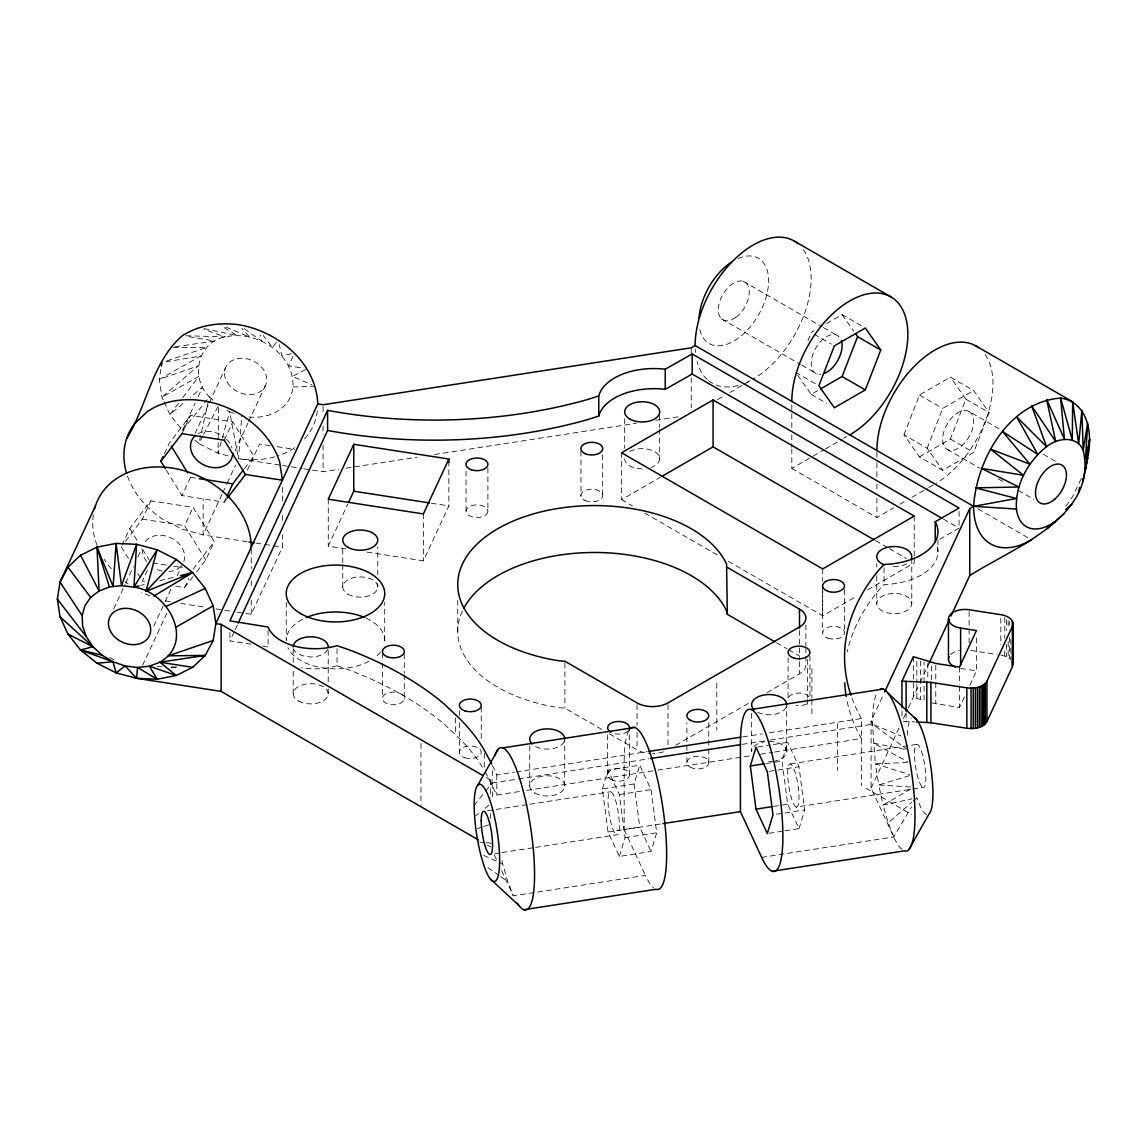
<?xml version="1.0" encoding="UTF-8"?>
<svg xmlns="http://www.w3.org/2000/svg" width="1147" height="1147" viewBox="0 0 1147 1147"><rect width="100%" height="100%" fill="white"/><g stroke="black" fill="none" stroke-linecap="round" stroke-linejoin="round"><path stroke-width="0.75" stroke-dasharray="5 3.75" d="M268.083 630.406L268.083 647.152L261.645 645.79M286.248 602.204L286.248 640.413A49.235 28.417 0 0 1 304.787 618.19M293.202 693.806L293.202 669.49M293.202 662.536L293.202 646.908M328.214 693.806L328.214 688.587M328.214 681.648L328.214 646.908M482.428 767.128A292.069 168.623 0 0 0 455.373 734.654L444.09 724.029A347.426 200.582 0 0 0 350.179 670.321L337.06 665.762L337.06 647.338M342.752 587.035L342.752 564.453M342.752 562.718L342.752 547.076M377.764 587.035L377.764 583.551M377.764 574.876L377.764 547.076M384.718 640.413L384.718 602.204M457.739 631.438L457.739 600.168M529.742 785.881L529.742 745.937M564.74 785.881L564.74 738.983M607.638 774.842L607.638 734.783M629.517 774.842L629.517 727.815M686.895 762.583L686.895 752.16M686.895 750.425L686.895 722.639M708.774 762.583L708.774 719.155M751.658 713.334L751.658 751.543A17.506 10.108 0 0 1 752.246 748.934M786.67 751.543L786.67 704.659M274.864 456.836A82.054 64.719 24.9 0 1 238.533 458.671L241.788 415.888M160.895 369.262L159.275 379.413L161.971 397.163L163.419 400.332M248.899 417.035A49.235 38.826 24.9 0 0 293.015 386.983C294.191 353.319 256.139 329.763 225.228 336.946C197.399 341.892 190.015 378.295 209.385 396.862L198.904 443.559L218.016 453.208L229.988 456.391M602.376 788.878L608.039 770.124L639.739 765.221L651.066 789.623L656.729 832.779L651.066 851.518L619.366 856.422L608.039 832.019L602.376 788.878L634.076 783.96L639.739 765.221M619.366 856.422L625.029 837.683L619.366 794.541L608.039 770.124M784.921 830.815L799.015 828.636L787.688 804.233L782.025 761.078L787.688 742.338L771.831 744.79M799.015 828.636L804.678 809.882L799.015 766.741L787.688 742.338M807.932 340.788L811.158 332.487L814.241 330.694M903.979 434.885L919.464 395.012L950.404 377.148L973.617 390.539L989.087 412.562L973.617 452.434L942.662 470.299L919.464 456.893L903.979 434.885L927.192 448.291L942.662 470.299M927.192 448.291L942.662 408.404L973.617 390.539M919.464 456.893L950.404 439.029L965.874 399.156L950.404 377.148M121.94 545.284L129.726 528.509L150.859 500.838L193.126 507.375L214.26 541.642L205.772 559.951L196.266 572.382M164.408 453.725L169.355 443.057L190.502 415.372L232.769 421.91L253.903 456.148L245.415 474.471M125.467 541.284L142.371 519.132L150.859 500.838M182.015 433.652L190.502 415.372M147.318 570.346L142.371 581.027L145.898 581.572M226.389 499.404L224.267 502.171L182 495.59L190.488 477.295L188.653 474.328M205.772 559.951L184.638 525.684L193.126 507.375M224.282 440.204L232.769 421.91M142.615 665.332L167.476 611.781M221.973 494.371L203.148 534.932L182.674 529.326L163.519 519.749A82.054 64.719 24.9 0 1 126.6 473.353M222.719 492.751L226.489 484.636M227.235 483.002L235.522 465.152M175.835 586.203L184.638 587.565L188.882 578.418M224.267 502.171L226.389 497.597M251.064 644.17L229.902 640.944L234.418 631.223M235.164 629.603L237.429 624.757M245.96 613.487L251.25 614.305L282.406 547.191L282.406 534.86M345.892 548.84L328.271 546.115L347.77 504.121M367.026 552.108L423.386 560.826L448.864 505.913L448.864 462.499M901.872 849.368A82.054 17.334 81.2 0 1 893.742 836.952L871.089 788.147L871.089 721.148L883.893 693.562M871.089 788.147L900.467 724.875M903.392 718.567L907.664 709.376M908.367 707.842L919.364 684.157M920.109 682.537L929.142 663.095M931.579 702.867L959.494 707.527L964.656 696.387M969.832 685.246L976.47 670.923L976.47 635.796M164.136 401.909L169.899 414.554L182.488 430.369L195.176 403.07M198.173 396.647L202.646 387.012L190.359 397.335M194.976 433.638L208.582 404.389M209.328 402.769L225.199 368.631M113.668 608.971L124.994 584.612M125.754 582.991L133.31 566.747M137.841 557.012L141.611 548.897M235.063 450.828L247.895 423.2M248.655 421.58L266.032 384.202M153.741 626.176L164.308 603.437M165.068 601.817L171.104 588.827M177.154 575.837L181.685 566.102M293.073 356.187L288.571 365.836L303.783 368.259M1081.105 478.944L1072.66 496.536L1064.645 508.264M202.847 435.917L198.904 443.559L194.804 440.262M203.636 434.383L218.604 405.321L218.016 453.208L229.644 411.816L226.891 410.196M761.651 857.383L893.742 836.952L911.578 806.828M276.312 342.365L272.628 347.512L263.222 335.483M178.473 403.257L169.899 414.554L184.911 401.923M182.76 397.608L198.832 376.431L161.971 397.163L198.216 365.85L159.275 379.413L200.811 356L165.512 361.893M244.383 468.621L253.903 456.148L259.566 443.961L270.133 445.61M193.126 569.256L214.26 541.642M184.638 587.565L195.205 573.758M182.488 430.369L207.148 399.658M474.141 805.438L484.694 792.262M485.74 790.957L492.077 783.043A82.054 17.334 81.2 0 1 492.794 767.271M937.228 546.703A56.719 32.747 0 0 1 884.079 584.511L878.932 589.988A347.426 200.582 0 0 0 847.318 651.797M893.742 836.952L888.251 822.829L911.722 802.341M913.026 801.208L916.926 797.796L916.052 794.756M475.89 815.718L478.485 813.596M484.995 808.305L488.894 805.122M910.775 788.978L883.118 805.094L888.251 822.829M826.629 323.554L842.099 314.622L863.763 327.124M717.549 399.6L723.743 396.03M729.922 392.46L742.31 385.306M743.844 384.417L750.038 380.847M621.559 452.778L621.559 499.676L660.342 477.295M797.609 375.112L811.158 394.367L818.886 389.908M791.817 448.993L791.817 468.392L811.66 456.922M813.194 456.047L823.876 449.868M825.41 448.993L842.199 439.301M843.719 438.412L846.773 436.649M791.817 468.392L876.91 517.512L893.699 507.82M899.807 504.293L905.915 500.766M912.023 497.239L927.292 488.421M928.826 487.547L934.934 484.02M728.316 561.313L822.7 615.81L856.823 596.11M867.677 589.845L914.216 562.976L914.216 557.757M675.712 745.335L749.98 702.451M766.999 692.63L799.488 673.863A21.879 12.631 0 0 0 805.151 661.661M939.694 539.276L959.078 528.136M305.69 369.549L292.385 376.402L311.841 384.775M477.439 828.664L482.213 827.03M483.805 826.485L490.156 824.306M166.917 360.832L206.474 347.527L173.383 347.555M909.485 775.659L878.731 784.978L883.118 805.094L911.865 798.886M140.809 585.429L144.278 584.569M159.82 580.726L175.376 576.884M291.395 353.72L281.832 355.971L279.266 344.645M312.5 470.112L323.067 471.747L339.01 469.281M346.079 468.191L416.891 457.237M434.584 454.499L636.37 423.272M655.84 420.261L678.852 416.705M492.479 765.551L496.794 774.928L514.501 772.189M516.265 771.917L647.238 751.658M742.812 736.876L762.268 733.865M769.35 732.775L861.383 718.538L861.383 785.523M486.013 777.308L490.658 780.003L492.077 783.043L516.723 779.229M518.487 778.956L648.829 758.798M742.166 744.36L768.59 740.274M770.354 740.001L872.509 724.201L901.069 736.001M757.751 746.969L770.081 745.063M485.253 771.745L496.794 795.029L519.806 791.473M526.889 790.383L656.084 770.397M657.848 770.11L749.88 755.873M760.504 754.239L772.892 752.317M774.655 752.045L861.383 738.625A347.426 200.582 0 0 1 846.515 698.236M766.167 763.529L782.025 761.078M487.575 810.771L528.093 804.506M529.857 804.233L610.864 791.702M790.512 763.916L917.328 744.288M619.366 794.541L651.066 789.623M769.078 771.372L776.118 770.282M777.881 770.01L799.015 766.741M608.039 832.019L639.739 827.116L651.066 851.518M773.594 806.413L787.688 804.233M628.9 730.639A82.054 17.334 81.2 0 0 624.169 762.612L624.169 829.611L661.159 823.89M495.002 853.655L500.293 852.838M502.056 852.565L533.756 847.662M535.52 847.389L616.527 834.844A21.879 4.631 81.2 0 0 616.527 803.904A21.879 4.631 81.2 0 0 608.039 801.079A21.879 4.631 81.2 0 0 616.527 834.844M796.176 807.058A21.879 4.631 81.2 0 0 796.176 776.118A21.879 4.631 81.2 0 0 787.688 773.279A21.879 4.631 81.2 0 0 796.176 807.058L922.991 787.444A21.879 4.631 81.2 0 0 922.991 756.49A21.879 4.631 81.2 0 0 914.503 753.665A21.879 4.631 81.2 0 0 922.991 787.444M625.029 837.683L656.729 832.779M776.49 814.255L804.678 809.882M769.078 833.267L783.157 831.088M501.612 870.616L513.311 895.807L645.403 875.362A82.054 17.334 81.2 0 0 653.532 887.778M175.075 346.795L214.804 341.032L185.886 336.2M907.377 762.526L875.347 763.83L872.509 724.201A82.054 17.334 81.2 0 1 877.24 692.229M293.015 386.983L313.389 386.238M903.349 721.621L914.747 721.907M171.319 667.396L178.416 667.382M157.11 666.622L162.444 666.722M171.319 666.909L178.43 667.052M186.043 335.741L225.228 336.946L203.836 329.289M910.345 786.971L878.731 784.978L875.347 763.83L909.499 774.598M601.731 729.42L564.898 708.143L559.091 707.699A136.751 78.957 0 0 1 462.399 611.007M479.575 842.07L484.679 842.543M486.385 842.701L493.196 843.346M277.173 446.699L294.793 449.423M240.297 458.943L280.8 465.209M282.563 465.481L289.603 466.571M291.367 466.843L301.933 468.478M303.697 468.75L310.737 469.84M431.258 503.189L448.864 505.913M190.488 477.295L197.528 478.385M142.371 519.132L184.638 525.684M970.878 650.435L997.302 654.521M247.179 541.742L203.148 534.932L203.148 498.888M255.982 543.105L263.036 544.194M264.799 544.467L271.839 545.556M273.603 545.829L282.406 547.191M960.627 668.472L976.47 670.923M152.623 562.991L166.702 565.17M173.756 566.26L182.559 567.622M180.796 603.408L205.456 607.222M216.023 608.856L223.063 609.946M224.826 610.218L230.117 611.036M237.157 612.125L244.196 613.215M904.409 749.306L873.225 743.098L907.592 761.608M204.109 328.615L237.042 335.555L220.941 325.59M1000.829 655.066L1006.564 656.701L1010.794 659.482L1010.779 638.406M913.342 656.715L913.342 697.118L924.066 700.803L924.066 662.163M234.203 413.35L229.644 411.816L238.533 458.671M225.873 327.067L249.429 336.946L241.802 328.357M483.69 855.404L502.687 863.949L507.82 881.67L513.311 895.807M109.696 657.374L114.327 659.955M965.874 399.156L989.087 412.562M969.072 411.472A21.879 12.631 -60 0 1 962.147 445.366A21.879 12.631 -60 0 1 943.192 434.426A21.879 12.631 -60 0 1 969.072 411.472L1000.026 429.336M1043.34 454.355L1055.727 461.495M743.213 281.287L822.112 326.838M823.431 327.598L838.901 336.53A21.879 12.631 -60 0 0 822.614 339.555A21.879 12.631 -60 0 0 811.287 361.018L811.287 365.678A21.879 12.631 -60 0 0 820.707 374.424M814.241 334.264L831.274 344.1M919.464 395.012L942.662 408.404M950.404 439.029L973.617 452.434M721.52 318.866L800.42 364.416M801.739 365.176L817.209 374.108M947.193 449.366L979.696 468.134M998.248 478.844L1002.894 481.525M1018.364 490.457L1033.834 499.389M795.688 372.359L817.338 384.862M811.158 394.367L826.629 403.3M977.904 508.838L1031.626 539.85M943.551 519.19L957.516 527.247M875.534 540.638L887.907 547.793M889.455 548.682L906.474 558.503M621.559 499.676L632.398 505.942M644.772 513.082L719.04 555.951M776.476 642.707L787.215 648.915M788.749 649.804L799.488 655.998M865.942 788.161L911.664 814.556M609.401 733.851L637.044 749.794A21.879 12.631 0 0 0 649.661 753.393M487.561 845.21L490.658 846.988M487.862 867.619L499.26 875.648M500.694 876.652L507.82 881.67M244.297 328.759L261.573 341.017L260.125 334.795M907.865 749.995L872.509 724.201L871.089 721.148M209.385 396.862L213.342 400.489M842.099 314.622L853.698 331.125M166.387 470.284L182 495.59M129.726 528.509L137.984 541.9M142.586 549.341L149.01 559.75M121.238 546.818L128.593 558.718M137.783 573.586L140.536 578.045M624.169 829.611L645.403 875.362M494.314 854.859L497.239 861.168M501.956 860.594L502.687 863.949M634.076 783.96L639.739 827.116M492.077 783.043L492.737 800.233M1009.589 621.574L1009.589 625.086M1009.589 637.374L1009.589 658.45M1008.17 620.642L1008.17 627.667M1008.17 641.718L1008.184 657.518M1006.564 619.824L1006.564 630.363M1006.564 644.413L1006.564 656.701M1004.772 617.373L1004.772 638.449M1004.786 650.75L1004.786 656.012M1000.815 618.19L1000.815 644.528M969.115 611.523L969.115 627.337M969.115 629.086L969.115 643.137M959.48 667.124L959.48 684.687M959.48 686.451L959.494 707.527M959.078 511.39L959.078 526.473M937.916 539.95L937.916 551.664M935.766 665.217L935.766 703.857M931.579 665.991L931.579 680.042M927.794 663.238L927.794 679.038M920.41 661.002L920.424 699.656M916.84 661.532L916.84 682.608M916.84 684.372L916.84 698.423M914.216 516.078L914.216 556.023M911.765 558.36L911.765 603.523A17.506 10.108 0 0 1 885.513 612.283A17.506 10.108 0 0 1 885.513 594.777A17.506 10.108 0 0 1 911.765 603.523M906.116 712.789L906.13 721.563M901.972 711.097L901.972 718.122M884.079 567.765L884.079 584.511M876.91 452.276L876.91 461.094M876.91 462.858L876.91 476.966M876.91 484.02L876.91 491.074M876.91 498.128L876.91 517.512M876.752 563.578L876.752 567.048M876.752 575.737L876.752 603.523M844.507 589.544L844.507 631.223M837.482 723.513L837.482 770.411M822.7 568.912L822.7 581.07M822.7 591.494L822.7 615.81M822.628 587.436L822.628 632.585M811.904 668.615L811.904 698.136M811.904 699.885L811.904 715.513M809.954 655.969L809.954 697.663M807.646 659.468L807.646 697.677M807.646 699.412L807.646 706.366M805.897 624.986L805.897 645.833M805.897 647.568L805.897 654.521M805.897 656.256L805.897 664.93M799.488 630.449L799.488 659.969M799.488 661.704L799.488 673.863M791.817 404.92L791.817 411.974M791.817 413.737L791.817 427.831M791.817 434.885L791.817 447.23M788.075 657.604L788.075 699.297A10.94 6.323 0 0 1 797.667 693.075A10.94 6.323 0 0 1 809.596 697.763M716.789 683.325L716.789 730.223M691.24 347.799L691.24 353.09M691.24 377.764L691.24 407.744M667.984 704.631L667.984 746.324M659.683 415.329L659.683 427.487M659.683 429.222L659.683 458.743M637.044 704.631L637.044 725.478M637.044 732.431L637.044 749.794M624.671 418.798L624.671 448.334M602.662 454.814L602.662 494.773M580.956 451.144L580.956 496.307M564.898 662.98L564.898 708.143M496.794 774.928L496.794 795.029M490.658 780.003L490.658 797.624M490.658 813.495L490.658 818.786M487.891 467.99L487.891 511.419A10.94 6.323 0 0 1 471.202 516.609A10.94 6.323 0 0 1 471.761 505.669A10.94 6.323 0 0 1 487.891 511.419M484.278 753.493L484.278 768.562M481.224 707.111L481.224 740.116M466.026 471.102L466.026 511.046M459.345 710.595L459.345 715.8M459.345 722.753L459.345 752.274M455.373 717.907L455.373 734.654M423.386 513.928L423.386 560.826M420.949 743.485L420.949 805.194M404.246 653.876L404.246 672.988M404.246 674.723L404.246 699.039A10.94 6.323 0 0 1 386.998 703.584A10.94 6.323 0 0 1 388.804 692.688A10.94 6.323 0 0 1 404.246 699.039M382.467 652.672L382.467 661.36M382.467 663.095L382.467 697.835M328.271 499.217L328.271 546.115M323.067 406.511L323.067 413.565M323.067 425.91L323.067 434.727M323.067 445.294L323.067 471.747M282.406 487.26L282.406 503.117M282.406 515.462L282.406 522.516M251.25 549.069L251.25 568.468M251.25 580.812L251.25 587.866M251.25 600.196L251.25 614.305M229.902 632.571L229.902 640.944M861.383 718.538A347.426 200.582 0 0 1 851.533 696.874M170.272 601.759A82.054 64.719 24.9 0 1 161.641 599.867M149.827 595.938A82.054 64.719 24.9 0 1 141.655 592.253M127.977 583.952A82.054 64.719 24.9 0 1 125.138 581.83M111.288 568.74A82.054 64.719 24.9 0 1 104.219 559.306M97.079 545.355A82.054 64.719 24.9 0 1 93.409 514.143M317.361 410.855A82.054 64.719 24.9 0 1 303.855 439.717M294.578 447.717A82.054 64.719 24.9 0 1 278.162 455.818M985.173 354.509A82.054 47.371 -60 0 1 936.296 483.202M803.373 249.559A82.054 47.371 -60 0 1 753.135 379.055M750.109 380.718A82.054 47.371 -60 0 1 747.07 382.195M738.123 385.449A82.054 47.371 -60 0 1 708.287 380.46M707.097 379.428A82.054 47.371 -60 0 1 697.089 361.764M695.426 352.373A82.054 47.371 -60 0 1 695.197 349.003M180.853 566.374A21.879 17.262 25 0 1 168.996 571.55M162.157 571.063A21.879 17.262 25 0 1 155.447 568.697M146.773 561.715A21.879 17.262 25 0 1 142.4 550.159M145.239 541.656A21.879 17.262 25 0 1 174.1 539.592A21.879 17.262 25 0 1 181.828 565.213M198.03 433.767A21.879 17.262 24.9 0 1 224.482 437.365M226.561 439.229A21.879 17.262 24.9 0 1 232.038 448.09M738.094 258.519A49.235 28.417 -60 0 1 768.605 281.115A49.235 28.417 -60 0 1 737.564 338.68A49.235 28.417 -60 0 1 699.856 329.447M926.59 814.427A49.235 10.409 81.2 0 1 916.926 797.796M907.463 735.227A49.235 10.409 81.2 0 1 911.105 718.079M380.46 651.983A49.235 28.417 0 0 1 374.539 657.718M368.976 661.245A49.235 28.417 0 0 1 287.926 647.768M366.18 618.19A49.235 28.417 0 0 1 384.446 643.381M906.632 563.779A17.506 10.108 0 0 1 889.728 566.389M806.685 703.842A10.94 6.323 0 0 1 796.09 705.434M629.803 451.603A17.506 10.108 0 0 1 656.07 452.592A17.506 10.108 0 0 1 650.937 467.503M642.177 468.851A17.506 10.108 0 0 1 624.671 458.743M327.612 649.517A17.506 10.108 0 0 1 310.708 657.016L301.948 655.654L295.553 651.955A17.506 10.108 0 0 1 293.804 649.517M769.164 741.449A17.506 10.108 0 0 1 786.398 749.794A17.506 10.108 0 0 1 775.143 761.049M773.695 761.307A17.506 10.108 0 0 1 766.11 761.508M753.995 746.496A17.506 10.108 0 0 1 764.633 741.794M337.06 665.762A48.217 27.829 0 0 1 301.532 667.697M564.152 741.593A17.506 10.108 0 0 1 534.86 746.124M786.068 707.269A17.506 10.108 0 0 1 756.776 711.8M628.054 730.969A10.94 6.323 0 0 1 613.1 733.277M663.453 751.801A21.879 12.631 0 0 1 652.514 753.493M950.662 654.579A16.416 9.477 0 0 1 959.265 650.421M735.815 317.447L731.772 319.769A21.879 12.631 -60 0 1 718.452 312.084L718.452 307.425A21.879 12.631 -60 0 1 734.467 282.664A21.879 12.631 -60 0 1 749.249 291.195A21.879 12.631 -60 0 1 735.815 317.447M227.307 382.525A21.879 17.262 24.9 0 0 263.91 388.188A21.879 17.262 24.9 0 0 245.616 358.552A21.879 17.262 24.9 0 0 227.307 382.525M585.07 500.522A10.94 6.323 0 0 0 602.648 496.422A10.94 6.323 0 0 0 587.708 489.683A10.94 6.323 0 0 0 585.07 500.522M464.822 757.751A10.94 6.323 0 0 0 481.224 752.274A10.94 6.323 0 0 0 464.822 746.812A10.94 6.323 0 0 0 464.822 757.751M827.819 638.148A10.94 6.323 0 0 0 844.507 632.958A10.94 6.323 0 0 0 828.378 627.208A10.94 6.323 0 0 0 827.819 638.148M298.335 700.946A17.506 10.108 0 0 0 327.612 696.415A17.506 10.108 0 0 0 306.177 684.042A17.506 10.108 0 0 0 298.335 700.946M347.885 594.175A17.506 10.108 0 0 0 377.162 589.644A17.506 10.108 0 0 0 355.728 577.271A17.506 10.108 0 0 0 347.885 594.175M610.835 779.315A10.94 6.323 0 0 0 629.144 776.476A10.94 6.323 0 0 0 615.738 768.748A10.94 6.323 0 0 0 610.835 779.315M690.093 767.056A10.94 6.323 0 0 0 708.402 764.217A10.94 6.323 0 0 0 694.996 756.49A10.94 6.323 0 0 0 690.093 767.056M534.86 793.021A17.506 10.108 0 0 0 564.152 788.491A17.506 10.108 0 0 0 542.717 776.118A17.506 10.108 0 0 0 534.86 793.021"/><path stroke-width="1.5" d="M221.127 691.383L221.127 624.398L215.851 623.567L213.17 605.817L205.241 588.44L192.653 572.611L176.237 559.421L157.125 549.771L136.608 544.323L116.091 543.42L96.979 547.162L80.562 555.263L67.974 567.192L60.045 582.131L57.35 599.049L60.045 616.814L67.974 634.191L80.562 650.019L96.979 663.21L116.091 672.859L136.593 678.307L221.127 691.383L478.27 839.833M1055.355 521.369A49.235 28.417 -60 0 1 1016.428 509.024C1015.038 484.894 1027.927 461.381 1046.58 446.67C1057.161 437.839 1076.761 435.129 1083.198 450.198C1098.554 517.197 1011.869 548.409 969.745 575.579L950.949 616.097M975.954 345.964L1072.66 401.794L1072.287 439.932L1060.645 398.081C1009.217 401.808 976.584 459.345 973.617 506.343L969.745 508.58L884.652 691.942M213.156 640.499L168.337 655.812L205.241 655.439L192.639 667.339L176.222 675.511L159.906 662.22C195.578 641.488 167.663 591.178 133.898 587.135L136.608 544.323L121.496 585.63L109.639 586.906L99.101 590.977L90.67 597.386L84.892 605.774L82.154 615.595L82.641 626.147L86.312 636.743L92.936 646.65L102.054 655.181L113.037 661.776L125.152 665.963L137.554 667.468L149.411 666.192L159.906 662.22L205.241 655.439L213.156 640.499L215.851 623.567L317.791 403.93C315.984 362.165 277.66 331.153 238.533 324.673C219.177 322.207 199.148 325.002 182.488 335.627C152.092 361.592 147.146 405.852 126.6 438.684M136.593 678.307L137.554 667.468L157.096 679.239L176.222 675.511L149.411 666.192L157.096 679.239L136.593 678.307L125.152 665.963L116.091 672.859L113.037 661.776L80.562 650.019L92.936 646.65L60.045 616.814M161.44 365.879L161.971 362.495M1078.495 492.751L1079.614 487.604M901.958 681.232L913.342 656.715L935.766 663.453L959.48 667.124L976.47 630.52L960.613 628.069A16.416 9.477 0 0 1 949.013 616.469A16.416 9.477 0 0 1 969.115 609.76L1000.815 614.677C1006.306 615.294 1014.995 619.38 1012.414 626.276L986.936 681.175C982.879 687.813 973.875 688.73 966.835 687.87L930.92 682.35L901.958 681.232L901.972 707.584M916.482 721.965L930.934 722.753L966.849 728.259C973.875 729.119 982.879 728.216 986.936 721.563L1012.428 666.679L1012.973 623.825M153.87 596.039L192.653 572.611L146.013 591.322L157.125 549.771L133.898 587.135L121.496 585.63L116.091 543.42L113.137 586.533L96.979 547.162L99.101 590.977L80.562 555.263M1085.736 464.334C1093.751 440.821 1090.897 402.554 1060.645 398.081L1064.445 439.172L1046.652 399.471L1055.67 441.466L1031.626 405.852L1046.58 446.67L1016.615 416.805L1037.791 454.413L1002.621 431.573L1029.906 464.177L990.607 449.165L1023.454 475.288L981.388 468.363L1018.866 487.002L975.581 487.862L1016.471 498.501L973.617 506.343L695.111 345.562L691.24 347.799L323.067 404.748L317.791 403.93M750.324 765.981L755.988 747.242L767.314 771.644L772.978 814.8L767.314 833.539L755.988 809.137L750.324 765.981L764.418 763.802M820.435 389.005L842.099 376.503L857.569 336.63L855.633 333.877M865.311 389.908L880.781 350.021L865.311 328.013L834.356 345.878L818.886 385.765L834.356 407.773L865.311 389.908L842.099 376.503M95.43 505.87L60.045 582.131L82.154 615.595M165.469 468.793L160.867 461.352L162.989 456.778M227.092 496.063L232.755 483.848L243.322 469.998M850.959 695.182A347.426 200.582 0 0 1 878.932 569.887L884.079 564.41A56.719 32.747 0 0 0 935.235 521.742L959.078 508.049L692.186 353.95L665.231 369.234A55.816 32.231 0 0 0 598.763 395.959L587.981 399.4A347.426 200.582 0 0 1 327.598 410.354L229.902 620.842L268.083 627.051A48.217 27.829 0 0 0 337.06 645.661L350.179 650.22A347.426 200.582 0 0 1 444.09 703.928L455.373 714.552A292.069 168.623 0 0 1 484.278 750.138L491.762 763.988M238.175 623.136L327.598 430.455L327.598 410.354M353.763 444.305L328.271 499.217L423.386 513.928L448.864 459.029L353.763 444.305L353.763 491.203L348.516 502.515M929.142 663.095L949.444 619.337M477.883 785.05L498.285 749.077M908.754 849.683L929.228 813.653A49.235 10.409 81.2 0 0 930.231 762.913A49.235 10.409 81.2 0 0 913.729 717.305M160.867 461.352L182.015 433.652L224.282 440.204L245.415 474.471L282.406 480.206L279.739 462.298A82.054 64.719 24.9 0 0 147.146 411.744L134.514 423.745A82.054 64.719 24.9 0 0 126.6 473.353M227.45 498.027L245.415 474.471M146.013 591.322L176.237 559.421M1048.975 526.43L1046.652 528.896L1064.144 513.627M1065.706 509.555L1072.029 503.863M692.186 353.95L692.186 374.051L665.231 389.335A55.816 32.231 0 0 0 598.763 416.06L587.981 419.501A347.426 200.582 0 0 1 327.598 430.455M713.076 399.945L621.559 452.778L822.7 568.912L914.216 516.078L713.076 399.945L713.076 446.843L873.985 539.75M824.607 373.377L828.65 371.04A21.879 12.631 -60 0 0 841.382 340.602M661.891 476.406L713.076 446.843M176.409 626.95L213.17 605.817M166.114 606.448L205.241 588.44M133.898 587.135L139.088 585.859M180.552 575.593L192.653 572.611M201.772 656.055L205.241 655.439M502.687 747.901L634.793 727.47M751.027 709.491L883.118 689.06M649.001 751.385L741.034 737.148M650.593 758.525L740.417 744.632A82.054 17.334 81.2 0 1 761.651 723.399A82.054 17.334 81.2 0 1 782.885 836.149A82.054 17.334 81.2 0 1 761.651 857.383L740.417 811.632L740.417 744.632M755.988 809.137L771.831 806.685M662.909 823.618L740.417 811.632M523.921 909.7L656.027 889.269A82.054 17.334 81.2 0 0 662.249 803.889A82.054 17.334 81.2 0 0 630.391 728.646M772.261 871.29L904.366 850.859A82.054 17.334 81.2 0 0 911.134 769.006A82.054 17.334 81.2 0 0 880.093 689.218M96.979 663.21L113.037 661.776M1016.428 509.024L973.617 506.343A82.054 47.371 -60 0 0 1031.626 539.85M353.763 491.203L429.494 502.916M199.291 478.657L232.755 483.848M248.942 542.015L254.218 542.832M159.906 662.22L192.639 667.339M80.562 650.019L102.054 655.181M92.936 646.65L67.974 634.191L71.057 635.911M794.154 240.999L890.861 296.829M857.569 336.63L880.781 350.021M692.186 374.051L942.002 518.286M727.341 567.45L799.488 609.1A21.879 12.631 0 0 1 799.502 626.979L667.984 702.896A21.879 12.631 0 0 1 637.044 702.896L564.898 661.245L559.091 660.801A136.751 78.957 0 0 1 497.784 528.71A136.751 78.957 0 0 1 726.581 564.109L727.341 614.348L774.928 641.818M221.127 624.398L482.916 775.53M888.251 693.39L916.797 719.843M490.185 878.831L518.802 905.37M57.35 599.049L86.312 636.743M67.974 567.192L90.67 597.386M171.204 446.04L187.735 472.836M109.395 586.992L96.979 547.162M1012.428 661.776L1012.987 664.228M1082.281 478.571L1083.069 481.037L1087.671 457.839L1085.463 469.539L1089.65 439.358L1085.506 459.015L1087.671 423.157L1083.198 450.198L1081.879 410.339L1078.682 443.688L1072.66 401.794M727.341 614.348L726.581 611.007A136.751 78.957 0 0 0 597.028 552.496A136.751 78.957 0 0 0 463.804 608.182M1012.844 622.577L1012.844 662.98M1012.414 621.373L1012.428 666.679M986.936 681.175L986.936 721.563M985.302 683.454L985.302 723.857M984.097 684.487L984.112 724.875M982.692 685.419L982.692 725.807M981.072 686.236L981.086 726.625M979.294 686.924L979.294 727.313M977.359 687.469L977.373 727.872M975.337 687.87L975.337 728.259M973.23 688.1L973.23 728.503M971.079 688.186L971.093 728.589M969.745 508.58L969.745 575.579M966.835 687.87L966.849 728.259M960.613 628.069L960.627 664.959M948.454 618.921L948.469 659.324M935.235 521.742L935.235 541.843M930.92 682.35L930.934 722.753M926.819 681.963L926.833 722.366M906.116 681.175L906.116 711.025M799.488 609.1L799.488 628.212M665.231 369.234L665.231 389.335M598.763 395.959L598.763 416.06M448.864 459.029L448.864 462.499M94.47 509.11A82.054 64.719 24.9 0 1 180.28 469.697A82.054 64.719 24.9 0 1 251.25 547.305M876.91 450.513A82.054 47.371 -60 0 1 914.489 366.122A82.054 47.371 -60 0 1 978.534 347.656M791.817 401.393A82.054 47.371 -60 0 1 849.827 300.901A82.054 47.371 -60 0 1 907.851 334.394A82.054 47.371 -60 0 1 849.827 434.885M494.916 755.687A82.054 17.334 81.2 0 1 530.631 827.345A82.054 17.334 81.2 0 1 517.268 903.148M695.111 345.562A82.054 47.371 -60 0 1 733.578 260.269A82.054 47.371 -60 0 1 797.982 243.666M232.755 452.821A21.879 17.262 24.9 0 1 204.395 465.223A21.879 17.262 24.9 0 1 195.434 435.559M699.082 317.963A49.235 28.417 -60 0 1 731.184 262.319M846.214 696.516A347.426 200.582 0 0 1 844.708 682.752M306.249 617.545A49.235 28.417 0 0 1 364.717 617.545M884.222 564.912A17.506 10.108 0 0 1 878.846 551.836A17.506 10.108 0 0 1 900.725 547.234A17.506 10.108 0 0 1 911.162 559.249M293.202 646.908A17.506 10.108 0 0 1 310.708 636.8A17.506 10.108 0 0 1 328.214 646.908M532.079 744.03A17.506 10.108 0 0 1 542.717 729.22A17.506 10.108 0 0 1 564.74 738.983M753.995 709.706A17.506 10.108 0 0 1 764.633 694.896A17.506 10.108 0 0 1 786.67 704.659M610.835 732.273A10.94 6.323 0 0 1 615.738 721.707A10.94 6.323 0 0 1 629.144 729.449M955.465 667.081A16.416 9.477 0 0 1 949.028 656.873M483.59 864.609C477.625 845.482 474.514 825.467 474.141 805.438A49.235 10.409 81.2 0 1 488.005 795.244A49.235 10.409 81.2 0 1 499.432 866.917A49.235 10.409 81.2 0 1 483.59 864.609M481.224 820.693A21.879 4.631 81.2 0 0 489.726 854.472A21.879 4.631 81.2 0 0 489.726 823.517A21.879 4.631 81.2 0 0 481.224 820.693M111.245 632.599A21.879 17.262 25 0 0 147.848 638.277A21.879 17.262 25 0 0 129.554 608.627A21.879 17.262 25 0 0 111.245 632.599M1054.968 498.959A21.879 12.631 -60 0 0 1061.907 465.065A21.879 12.631 -60 0 0 1036.028 488.02A21.879 12.631 -60 0 0 1054.968 498.959M300.672 613.616A49.235 28.417 0 0 0 383.041 600.87A49.235 28.417 0 0 0 322.737 566.059A49.235 28.417 0 0 0 300.672 613.616M585.07 453.624A10.94 6.323 0 0 0 602.648 449.524A10.94 6.323 0 0 0 587.708 442.785A10.94 6.323 0 0 0 585.07 453.624M471.202 469.711A10.94 6.323 0 0 0 487.891 464.521A10.94 6.323 0 0 0 471.761 458.771A10.94 6.323 0 0 0 471.202 469.711M386.998 656.686A10.94 6.323 0 0 0 404.246 652.141A10.94 6.323 0 0 0 388.804 645.79A10.94 6.323 0 0 0 386.998 656.686M464.822 710.853A10.94 6.323 0 0 0 481.224 705.376A10.94 6.323 0 0 0 464.822 699.914A10.94 6.323 0 0 0 464.822 710.853M793.466 657.891A10.94 6.323 0 0 0 809.954 652.5A10.94 6.323 0 0 0 793.609 646.951A10.94 6.323 0 0 0 793.466 657.891M827.819 591.25A10.94 6.323 0 0 0 844.507 586.06A10.94 6.323 0 0 0 828.378 580.31A10.94 6.323 0 0 0 827.819 591.25M629.803 418.999A17.506 10.108 0 0 0 659.095 414.468A17.506 10.108 0 0 0 637.646 402.095A17.506 10.108 0 0 0 629.803 418.999M347.885 547.277A17.506 10.108 0 0 0 377.162 542.746A17.506 10.108 0 0 0 355.728 530.373A17.506 10.108 0 0 0 347.885 547.277M690.093 720.158A10.94 6.323 0 0 0 708.402 717.319A10.94 6.323 0 0 0 694.996 709.592A10.94 6.323 0 0 0 690.093 720.158"/></g></svg>
